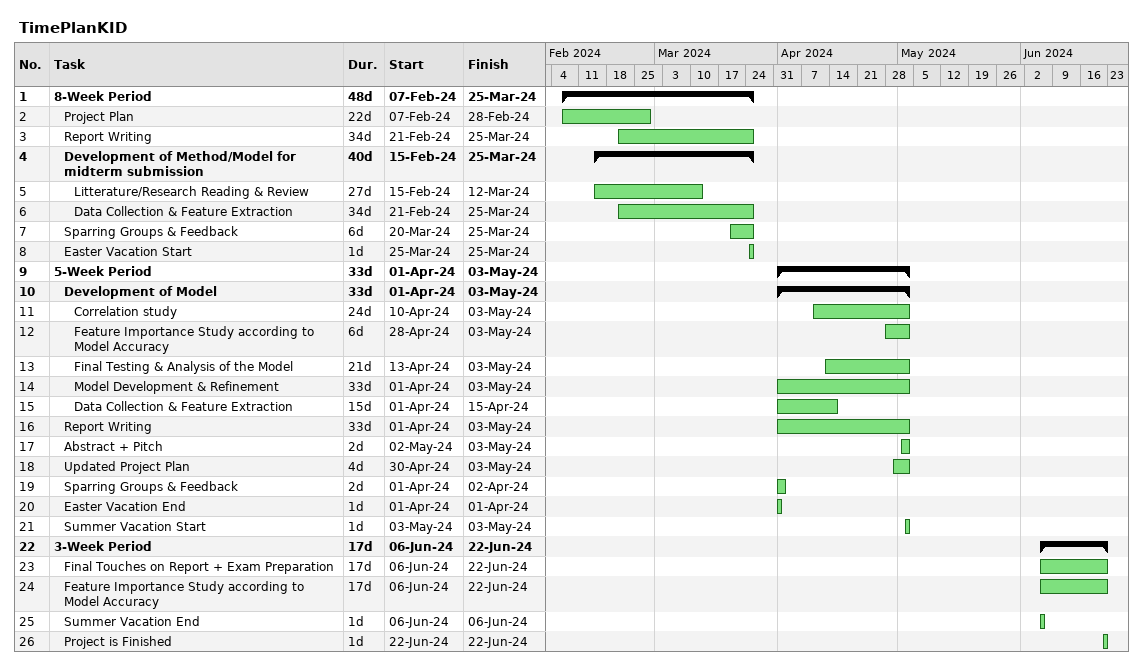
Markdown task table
TimePlanKID

| ID | Level | Task | Duration | Start | Finish |
|---|---|---|---|---|---|
| 1 | 1 | **8-Week Period** | 48d | 2024-02-07 | 2024-03-25 |
| 2 | 2 | Project Plan | 22d | 2024-02-07 | 2024-02-28 |
| 3 | 2 | Report Writing | 34d | 2024-02-21 | 2024-03-25 |
| 4 | 2 | **Development of Method/Model for midterm submission** | 40d | 2024-02-15 | 2024-03-25 |
| 5 | 3 | Litterature/Research Reading & Review | 27d | 2024-02-15 | 2024-03-12 |
| 6 | 3 | Data Collection & Feature Extraction | 34d | 2024-02-21 | 2024-03-25 |
| 7 | 2 | Sparring Groups & Feedback | 6d | 2024-03-20 | 2024-03-25 |
| 8 | 2 | Easter Vacation Start | 1d | 2024-03-25 | 2024-03-25 |
| 9 | 1 | **5-Week Period** | 33d | 2024-04-01 | 2024-05-03 |
| 10 | 2 | **Development of Model** | 33d | 2024-04-01 | 2024-05-03 |
| 11 | 3 | Correlation study | 24d | 2024-04-10 | 2024-05-03 |
| 12 | 3 | Feature Importance Study according to Model Accuracy | 6d | 2024-04-28 | 2024-05-03 |
| 13 | 3 | Final Testing & Analysis of the Model | 21d | 2024-04-13 | 2024-05-03 |
| 14 | 3 | Model Development & Refinement | 33d | 2024-04-01 | 2024-05-03 |
| 15 | 3 | Data Collection & Feature Extraction | 15d | 2024-04-01 | 2024-04-15 |
| 16 | 2 | Report Writing | 33d | 2024-04-01 | 2024-05-03 |
| 17 | 2 | Abstract + Pitch | 2d | 2024-05-02 | 2024-05-03 |
| 18 | 2 | Updated Project Plan | 4d | 2024-04-30 | 2024-05-03 |
| 19 | 2 | Sparring Groups & Feedback | 2d | 2024-04-01 | 2024-04-02 |
| 20 | 2 | Easter Vacation End | 1d | 2024-04-01 | 2024-04-01 |
| 21 | 2 | Summer Vacation Start | 1d | 2024-05-03 | 2024-05-03 |
| 22 | 1 | **3-Week Period** | 17d | 2024-06-06 | 2024-06-22 |
| 23 | 2 | Final Touches on Report + Exam Preparation | 17d | 2024-06-06 | 2024-06-22 |
| 24 | 2 | Feature Importance Study according to Model Accuracy | 17d | 2024-06-06 | 2024-06-22 |
| 25 | 2 | Summer Vacation End | 1d | 2024-06-06 | 2024-06-06 |
| 26 | 2 | Project is Finished | 1d | 2024-06-22 | 2024-06-22 |
